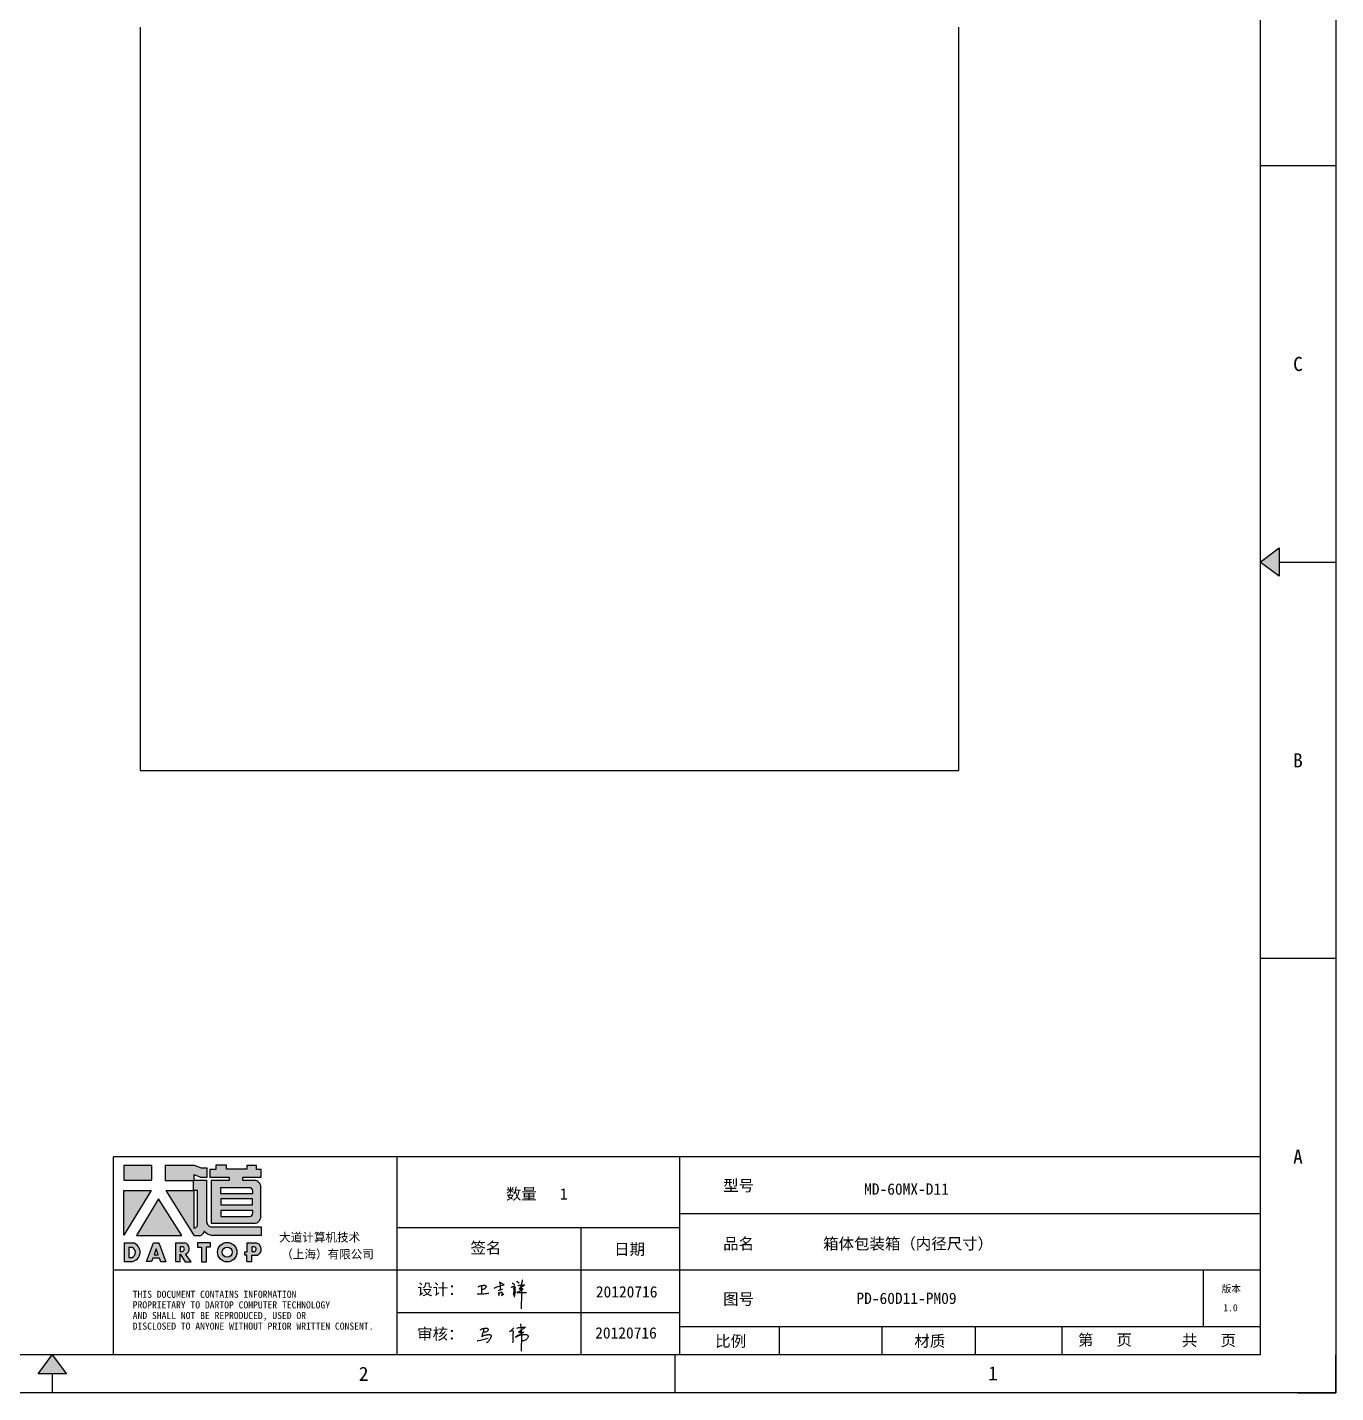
# Model space of a CAD drawing. Header units: millimetres. Extents: x -30327 to 34858, y 4015 to 75103.
# Drawn here: x 9 to 4534, y 4015 to 8736 of the extents above; entities that cross this region are included whole.
import ezdxf
from ezdxf.enums import TextEntityAlignment as Align

# ---------------------------------------------------------------- set-up
doc = ezdxf.new("R2010")
doc.units = ezdxf.units.MM
doc.linetypes.add('DOT', pattern=[0.25, 0, -0.25])
doc.layers.add('4', color=7, linetype='Continuous')
doc.layers.add('print', color=30, linetype='Continuous')
doc.styles.add('Dartop', font='')
doc.styles.add('hzHT', font='simhei.ttf')
doc.styles.get('Dartop').set_extended_font_data('FangSong_GB2312')

# ---------------------------------------------------------------- blocks, each defined once
blk = doc.blocks.new('*U748')
at = {"color": 254, "linetype": 'Continuous', "extrusion": (0, 0, -1)}
for points in [[(-17, 0.333), (-16.812, 0.25), (-17, 0.5)], [(-17, 0.333), (-17, 0.5), (-17.188, 0.25)], [(-17, 0.333), (-17.188, 0.25), (-16.812, 0.25)]]:
    blk.add_solid(points, dxfattribs=at)
blk = doc.blocks.new('*U747')
at = {"color": 254, "linetype": 'Continuous', "extrusion": (0, 0, -1)}
for points in [[(-33.167, 11), (-33, 11), (-33.25, 11.188)], [(-33.167, 11), (-33.25, 11.188), (-33.25, 10.812)], [(-33.167, 11), (-33.25, 10.812), (-33, 11)]]:
    blk.add_solid(points, dxfattribs=at)
blk = doc.blocks.new('dadao')
for p, q in [((48, 19.2), (44.9, 10.4)), ((44.9, 10.4), (51.2, 10.4)), ((51.2, 10.4), (48, 19.2))]:
    blk.add_line(p, q)
for points in [[(41.8, 121.6), (41.8, 143.7), (-0.4, 143.7), (-0.4, 121.6), (41.8, 121.6)], [(104.8, 122), (104.8, 130.3), (114.1, 126.3), (124.2, 126.3), (124.2, 139.6), (115.9, 139.6), (105.1, 143.9), (61.5, 143.9)], [(61.7, 144), (61.7, 121.3), (103.9, 121.3)], [(113.4, 38.7), (105.1, 38.7), (63, 106.5), (103.9, 106.5), (103.9, 120.9), (103.9, 121.3)], [(109.7, 53.6), (109.7, 106.2), (104.3, 106.2), (104.3, 50.4), (106.6, 50.4)], [(144.6, 94.4), (144.6, 84.8), (192, 84.8), (192, 94.1), (144.9, 94.1)], [(120.2, 45), (119.5, 45), (119.5, 44.6)], [(0, 28), (0, 0), (11.8, 0)], [(0.1, 28), (14, 28)], [(7.1, 21.8), (7.1, 6.1), (12, 6.1)], [(7.1, 21.8), (11.4, 21.8)], [(76.8, 28.2), (76.8, 0), (84.1, 0), (84.1, 11.1), (91.6, -0.1), (100.3, -0.1), (91.7, 11.1)], [(76.8, 28.2), (90.6, 28.2)], [(84, 22.7), (84, 15.3), (87.2, 15.3)], [(84, 22.7), (87.3, 22.7)], [(183.7, 0), (183.7, 9.6), (180.6, 9.6), (180.6, 14.9), (183.8, 14.9), (183.8, 28.1), (196.1, 28.1), (196.5, 28.1)], [(194.9, 22.3), (190.8, 22.3), (190.8, 15), (194.4, 15)], [(183.7, 0), (190.9, 0), (190.9, 9.6), (198.8, 9.6)]]:
    blk.add_lwpolyline(points)
blk.add_lwpolyline([(137.1, 144.2), (137.1, 137.9), (128.3, 137.9), (128.3, 126.5), (157.3, 126.5), (157.3, 121.5), (130.3, 121.5), (130.3, 57.5), (194.4, 57.5, 0.414214), (204.4, 67.5), (204.4, 111.3, 0.414214), (194.4, 121.3), (177.5, 121.3), (177.5, 126.3), (204.7, 126.3), (204.7, 137.7), (198.2, 137.7), (198.2, 143.9), (183.3, 143.9), (183.3, 138), (153, 138), (153, 144.2), (137.1, 144.2)], format="xyb", close=True)
for points in [[(-0.3, 106.2), (40.4, 106.2), (-0.3, 39.7), (-0.3, 106.2)], [(51.7, 94.1), (18.4, 39.3), (86.2, 39.3)], [(43.8, 28.2), (51.8, 28.2), (62.6, -0.1), (55, -0.1), (53.2, 5), (42.9, 5), (41.1, 0), (33.6, 0)], [(110, 28.1), (110, 21.9), (116, 21.9), (116, -0.1), (123.2, -0.1), (123.2, 22), (129.2, 22), (129.2, 28.1), (110, 28.1)]]:
    blk.add_lwpolyline(points, close=True)
for points in [[(104.8, 122), (123.4, 122), (123.4, 60, 0.414214), (131.4, 52), (204.8, 52), (204.8, 39.1), (131.7, 39.1)], [(144.3, 110.8), (144.3, 101.8), (192.3, 101.8), (192.3, 105.5, 0.414214), (187.3, 110.5), (144.3, 110.5)], [(144.6, 77), (144.6, 67.5), (187.6, 67.5, 0.414214), (192.6, 72.5), (192.6, 76.4), (144.6, 76.4)]]:
    blk.add_lwpolyline(points, format="xyb")
for radius in [14.5, 7.44]:
    blk.add_circle((154.2, 14.2), radius)
for centre, radius, start, end in [((99.2, 60.7), 12.6, 305.6399, 325.969), ((111.6, 46.7), 8.19, 282.9811, 347.6627), ((136, 61.7), 22.9, 226.7358, 259.3209), ((8.5, 13.9), 8.49, 294.2143, 69.7177), ((9.6, 14.2), 14.4, 278.6604, 72.3203), ((86.4, 19), 3.8, 282.527, 76.7196), ((88.6, 19.4), 8.95, 290.6073, 77.2124), ((193.7, 18.7), 3.8, 280.9891, 72.5513), ((195.7, 18.6), 9.51, 288.8959, 85.2442)]:
    blk.add_arc(centre, radius, start, end)
blk = doc.blocks.new('h')
for p, q in [((20773.3, -2331.8), (20775.3, -2338.7)), ((20789.1, -2340.9), (20773.5, -2331.9)), ((20775.3, -2338.7), (20775.6, -2351.2)), ((20845.7, -2343.5), (20848.4, -2353)), ((20768.1, -2360.9), (20773, -2359.1)), ((20769.5, -2366.9), (20769.8, -2370.6)), ((20769.8, -2370.6), (20770.9, -2378)), ((20770.9, -2378), (20771.5, -2370.6)), ((20772.4, -2369.3), (20774.9, -2367.8)), ((20773, -2359.1), (20784.1, -2355.2)), ((20775.6, -2351.2), (20775.5, -2357.3)), ((20782.2, -2369.2), (20780, -2377.1)), ((20780, -2377.1), (20788.3, -2371.3)), ((20780.1, -2366.4), (20780.8, -2366.4)), ((20781.9, -2367.4), (20782.2, -2369.2)), ((20848.9, -2370.3), (20847.9, -2424)), ((20848.4, -2353), (20848.9, -2370.3))]:
    blk.add_line(p, q)
for points in [[(20699.1, -2348.2, -0.029745), (20704.6, -2345.4, -0.046842), (20708.4, -2344.2, -0.00919), (20714.3, -2343, -0.018517), (20717.2, -2342.5, -0.037841), (20720.3, -2342.4, -0.039541), (20723.2, -2342.8, -0.149785), (20726, -2344.3, -0.204935), (20726.9, -2346.6, -0.074872), (20726.5, -2348.3, -0.061615), (20725.6, -2350.3, -0.034204), (20723.8, -2352.6, -0.045776), (20722.3, -2354.1, -0.054985), (20720.4, -2355.3, -0.036348), (20717.3, -2356.5, -0.067752), (20715.7, -2356.8, -0.043553), (20713.2, -2356.7)], [(20755, -2351.9, -0.024077), (20759.9, -2350.1, -0.013147), (20768.7, -2346.5, -0.00522), (20775.4, -2344.1, -0.018517), (20777.3, -2343.4, -0.008274), (20786.3, -2341, -0.039541), (20788.3, -2340.8, -0.079216), (20789.4, -2341, -0.204935)], [(20813.5, -2350.1, 0.007348), (20815.9, -2348.7, 0.008421), (20818, -2347.3, 0.009459), (20819.7, -2346.2, -0.016325), (20820.7, -2345.5, -0.173771), (20821.8, -2345.3, -0.085159), (20823.9, -2346, -0.125883), (20826, -2347.9, -0.160659), (20826.6, -2350.1, -0.010447), (20826.5, -2352.3, -0.008247), (20826.2, -2355.1, -0.002698), (20825.3, -2374, 0.001562), (20823.9, -2383.7, 0.016137)], [(20816.8, -2335, -0.053561), (20819.6, -2336.1, -0.075272), (20821.3, -2337.3, -0.005295), (20822.5, -2338.5, -0.009337), (20823.1, -2339.1, -0.026146), (20823.7, -2339.8, -0.016644), (20824.5, -2340.9)], [(20832.1, -2329.2, -0.053561), (20834.9, -2330.3, -0.075272), (20836.7, -2331.5, -0.005295), (20837.8, -2332.6, -0.009337), (20838.5, -2333.3, -0.026146), (20839, -2334, -0.016644), (20839.8, -2335.1)], [(20836, -2343.7, -0.02797), (20842.1, -2342.6, -0.048868), (20845.6, -2342.2, -0.00919), (20851.1, -2341.4, -0.018517), (20853.9, -2341.1, -0.037841), (20856.7, -2341.2, -0.039541), (20859.4, -2341.6, -0.018282), (20840.6, -2354.7, -0.000937)], [(20847.6, -2340.2, 0.021784), (20849.6, -2335.9, 0.028296), (20850.8, -2332.4, 0.008136), (20851.9, -2328.2, 0.028913), (20852.2, -2327, 0.08193), (20852.1, -2325.9, 0.075058), (20851.7, -2324.7, 0.275043)], [(20696.6, -2372.4, 0.002073), (20710.6, -2371.9, 0.016137), (20719.6, -2371.3, 0.008314), (20736.9, -2369.3)]]:
    blk.add_lwpolyline(points, format="xyb")
for points in [[(20711.3, -2343.5), (20711.3, -2343.5), (20711.5, -2355.8), (20710.7, -2368), (20710.6, -2371.9)], [(20821.5, -2350.6), (20822.4, -2359.2), (20822.2, -2364.9), (20821.7, -2369), (20821.3, -2376.3), (20823.6, -2368.5), (20827.2, -2366.3), (20829.5, -2366.3)], [(20840.6, -2354.7), (20850, -2354.7), (20855, -2354.3), (20845.9, -2361.1), (20840.5, -2364), (20833, -2367.5), (20863.2, -2367.4), (20865.9, -2367.3)]]:
    blk.add_lwpolyline(points)
for centre, radius, start, end in [((20773.7, -2371.2), 2.3, 121.9907, 163.6016), ((20787.5, -2406), 40.3, 100.6183, 108.2482), ((20780.8, -2367.6), 1.15, 9.4675, 90)]:
    blk.add_arc(centre, radius, start, end)

msp = doc.modelspace()

# ---------------------------------------------------------------- hatches: boundary and pattern name
for points in [[(440.383, 4800.5067), (342.7464, 4800.5067), (342.7464, 4749.495), (440.383, 4749.495)], [(437.2397, 4713.8036), (343.0079, 4713.8036), (343.0079, 4559.9483)], [(463.3611, 4685.8831), (386.3301, 4558.9235), (543.1843, 4558.9235)], [(642.7803, 4532.9464), (598.2031, 4532.9464), (598.2031, 4518.8039), (612.1115, 4518.8039), (612.1115, 4467.8409), (628.764, 4467.8409), (628.764, 4518.8377), (642.7803, 4518.8377)]]:
    msp.add_hatch(color=0).paths.add_polyline_path(points)
h = msp.add_hatch(color=0)
h.paths.add_polyline_path([(586.2931, 4769.5047), (607.8417, 4760.1955), (631.1387, 4760.1955), (631.1387, 4791.0297), (611.9188, 4791.0297), (586.8758, 4800.9198), (486.5181, 4800.9198), (486.5181, 4748.7721), (584.1639, 4748.7721), (584.1639, 4747.7174), (584.1639, 4714.3876), (489.4755, 4714.3876), (586.8689, 4557.6493), (606.1548, 4557.6493, 0.279374822), (620.2336, 4571.3399), (620.2336, 4572.0619), (621.9344, 4572.0619, 0.143145365), (648.4855, 4558.5501), (817.7232, 4558.5501), (817.7232, 4588.276), (647.7647, 4588.276, -0.414213562), (629.2527, 4606.788), (629.2527, 4750.4196), (586.2931, 4750.4196)])
h.paths.add_polyline_path([(585.1482, 4713.7212), (597.5561, 4713.7192), (597.5561, 4592.0684, -0.088935736), (590.3655, 4584.6731), (585.1046, 4584.6731)], flags=16)
h = msp.add_hatch(color=0)
h.paths.add_polyline_path([(817.4318, 4786.7128), (802.3739, 4786.7128), (802.3739, 4801.037), (767.9562, 4801.037), (767.9562, 4787.4288), (697.689, 4787.4288), (697.689, 4801.753), (660.8874, 4801.753), (660.8874, 4787.1637), (640.5525, 4787.1637), (640.5525, 4760.7566), (707.658, 4760.7566), (707.658, 4749.0769), (645.1274, 4749.0769), (645.1274, 4601.2049), (793.5737, 4601.2049, 0.414213562), (816.7137, 4624.3449), (816.7137, 4725.6112, 0.414213562), (793.5737, 4748.7512), (754.3322, 4748.7512), (754.3322, 4760.2114), (817.4318, 4760.2114)])
h.paths.add_polyline_path([(777.18, 4723.6828, -0.414213562), (788.75, 4712.1128), (788.75, 4703.6275), (677.611, 4703.6275), (677.611, 4723.6828)], flags=16)
h.paths.add_polyline_path([(788.0319, 4685.7212), (788.0319, 4664.2339), (678.3292, 4664.2339), (678.3292, 4685.7212)], flags=16)
h.paths.add_polyline_path([(789.4658, 4644.8956), (789.4658, 4635.6943, -0.414213562), (777.8958, 4624.1243), (678.3292, 4624.1243), (678.3292, 4644.8956)], flags=16)
h = msp.add_hatch(color=0)
h.paths.add_polyline_path([(376.0283, 4532.714), (343.7008, 4532.714), (343.7008, 4468.0345), (370.927, 4468.0345, 0.793015906)])
h.paths.add_polyline_path([(371.4065, 4482.1989), (360.1032, 4482.1989), (360.1032, 4518.5497), (370.1587, 4518.5497, -0.67136089)], flags=16)
h = msp.add_hatch(color=0)
h.paths.add_polyline_path([(463.6043, 4533.2463), (445.1553, 4533.2463), (421.4293, 4467.965), (438.9054, 4467.965), (443.0169, 4479.5344), (466.6925, 4479.5344), (470.8935, 4467.825), (488.5096, 4467.825)])
h.paths.add_polyline_path([(462.168, 4492.0046), (447.5001, 4492.0046), (454.6998, 4512.5177)], flags=16)
h = msp.add_hatch(color=0)
h.paths.add_polyline_path([(553.2813, 4533.2006), (521.4865, 4533.2006), (521.4865, 4467.9293), (538.2881, 4467.9293), (538.2881, 4493.805), (555.5578, 4467.6959), (575.8606, 4467.6959), (555.9851, 4493.6409, 0.744054942)])
h.paths.add_polyline_path([(538.1344, 4503.4657), (538.1344, 4520.6064), (545.6446, 4520.6064, -0.796808968), (545.5319, 4503.4657)], flags=16)
h = msp.add_hatch(color=0)
h.paths.add_polyline_path([(667.0133, 4500.7993, 1), (734.0364, 4500.7993, 1)])
h.paths.add_polyline_path([(717.7409, 4500.7993, -1), (683.3087, 4500.7993, -1)], flags=16)
h = msp.add_hatch(color=0)
h.paths.add_polyline_path([(798.3225, 4533.0457), (797.3607, 4533.0457), (769.0162, 4533.0457), (769.0162, 4502.5839), (761.4952, 4502.5839), (761.4952, 4490.219), (768.8946, 4490.219), (768.8946, 4468.0435), (785.4415, 4468.0435), (785.4415, 4490.3054), (803.6234, 4490.3054, 0.812303812)])
h.paths.add_polyline_path([(785.196, 4502.6683), (785.196, 4519.7066), (794.6123, 4519.7066, -0.778213434), (793.6508, 4502.6683)], flags=16)

# ---------------------------------------------------------------- linework, layer by layer
at = {"color": 0}
for p, q in [((4272.6153, 9627.9192), (4272.6153, 4145.5209)), ((399.5176, 8736.0198), (399.5176, 6166.6816)), ((3228.9488, 8736.0198), (3228.9488, 6166.6816)), ((4533.6819, 8257.3196), (4272.6153, 8257.3196)), ((4337.8819, 6886.72), (4533.6819, 6886.72)), ((399.5176, 6166.6816), (3228.9488, 6166.6816)), ((4533.6819, 5516.1205), (4272.6153, 5516.1205)), ((4272.6153, 4830.8207), (307.6665, 4830.8207)), ((307.6665, 4145.5209), (307.6665, 4830.8207)), ((1286.6662, 4830.8207), (1286.6662, 4145.5209)), ((2265.6659, 4145.5209), (2265.6659, 4830.8207)), ((2265.6659, 4635.0207), (4272.6153, 4635.0207)), ((1286.6662, 4586.0708), (2265.6659, 4586.0708)), ((1923.016, 4586.0708), (1923.016, 4145.5209)), ((307.6665, 4439.2208), (1286.6662, 4439.2208)), ((1286.6662, 4439.2208), (4272.6153, 4439.2208)), ((4076.8153, 4243.4209), (4076.8153, 4439.2208)), ((1286.6662, 4292.3708), (2265.6659, 4292.3708)), ((2265.6659, 4243.4209), (4272.6153, 4243.4209)), ((2610.1027, 4145.5209), (2610.1027, 4243.4209)), ((2965.0671, 4145.5209), (2965.0671, 4243.4209)), ((3287.762, 4145.5209), (3287.762, 4243.4209)), ((3587.3155, 4145.5209), (3587.3155, 4243.4209)), ((4272.6153, 4145.5209), (-3497.9035, 4145.5209)), ((2249.3492, 4014.9876), (2249.3492, 4145.5209)), ((4533.6819, 4014.9876), (4533.6819, 4145.5209)), ((95.5499, 4080.2542), (95.5499, 4014.9876)), ((4403.1486, 4014.9876), (4533.6819, 4014.9876))]:
    msp.add_line(p, q, dxfattribs=at)
at = {"color": 0, "linetype": 'DOT'}
for p, q in [((4533.6819, 9627.9192), (4533.6819, 4145.5209)), ((4403.1486, 4014.9876), (-3758.9701, 4014.9876))]:
    msp.add_line(p, q, dxfattribs=at)
for p, q in [((1714.4678, 4252.9927), (1717.2771, 4229.5296)), ((1707.1042, 4212.4797), (1697.4846, 4207.2731)), ((1714.027, 4216.1775), (1707.1042, 4212.4797)), ((1707.5008, 4223.9627), (1719.7322, 4223.9627)), ((1726.2551, 4224.5554), (1714.027, 4216.1775)), ((1717.7333, 4212.2058), (1716.6959, 4158.2948)), ((1717.2771, 4229.5296), (1717.7333, 4212.2058)), ((1719.7322, 4223.9627), (1726.2551, 4224.5554))]:
    msp.add_line(p, q)
at = {"color": 0}
for points in [[(4272.6153, 6886.72), (4337.8819, 6935.67), (4337.8819, 6837.77), (4272.6153, 6886.72)], [(95.5499, 4145.5209), (144.4999, 4080.2542), (46.5999, 4080.2542), (95.5499, 4145.5209)]]:
    msp.add_lwpolyline(points, close=True, dxfattribs=at)
for points in [[(1575.2293, 4232.4265, -0.029745025), (1580.8264, 4235.2305, -0.046842152), (1584.6155, 4236.4499, -0.009190246), (1590.5282, 4237.6444, -0.01851715), (1593.4918, 4238.074, -0.037840637), (1596.5506, 4238.1696, -0.039541258), (1599.4574, 4237.809, -0.149785186), (1602.2967, 4236.2586, -0.204935242), (1603.1666, 4234.0114, -0.074871706), (1602.8358, 4232.2381, -0.061614645), (1601.8705, 4230.2745, -0.034203896), (1600.1197, 4227.9638, -0.045775869), (1598.5518, 4226.4661, -0.054985007), (1596.6571, 4225.275, -0.036347913), (1593.5167, 4224.0255, -0.067752062), (1591.9441, 4223.7544, -0.043553369), (1589.4716, 4223.8822)], [(1697.4846, 4207.2731, -0.029745025), (1706.2161, 4211.6474, -0.046842152), (1712.1271, 4213.5496, -0.009190246), (1721.3508, 4215.4131, -0.01851715), (1725.974, 4216.0832, -0.037840637), (1730.7458, 4216.2324, -0.039541258), (1735.2804, 4215.6699, -0.149785186), (1739.7096, 4213.2511, -0.204935242), (1741.0667, 4209.7455, -0.074871706), (1740.5507, 4206.9792, -0.061614645), (1739.0447, 4203.9161, -0.034203896), (1736.3135, 4200.3113, -0.045775869), (1733.8677, 4197.9748, -0.054985007), (1730.9118, 4196.1168, -0.036347913), (1726.0128, 4194.1676, -0.067752062), (1723.5596, 4193.7447, -0.043553369), (1719.7025, 4193.9441)], [(1701.4957, 4238.3939, -0.027970257), (1709.4046, 4239.8544, -0.048867879), (1713.9879, 4240.3432, -0.009190246), (1721.1965, 4241.4105, -0.01851715), (1724.799, 4241.7414, -0.037840637), (1728.4952, 4241.6634, -0.039541258), (1731.9792, 4241.0445, -0.018281889), (1707.5008, 4223.9627, -0.000936898)]]:
    msp.add_lwpolyline(points, format="xyb")
msp.add_lwpolyline([(1587.5664, 4237.0743), (1587.5664, 4237.0743), (1585.6959, 4225.6049), (1582.615, 4214.8199), (1580.6015, 4208.2014)])
for centre, radius, start, end in [((1106.0103, 6060.7001), 1922.2135, 283.9189497, 284.9715122), ((1612.2155, 4153.4829), 63.1946, 113.2024487, 120.0174969), ((1597.3838, 4188.0839), 25.5488, 102.4748599, 113.2024487), ((1634.4028, 4020.7542), 196.9245, 100.3686699, 102.4748599), ((1607.695, 4166.7232), 48.5322, 96.1253366, 100.3686699), ((1605.109, 4190.8202), 24.2969, 87.4570373, 96.1253366), ((1605.1995, 4192.8574), 22.2577, 78.3995671, 87.4570373), ((1608.343, 4208.1711), 6.6247, 44.3246545, 78.3995671), ((1606.4012, 4204.7165), 4.8844, 319.5730733, 337.4854902), ((1592.9468, 4215.4681), 21.9569, 324.9106662, 333.3484292), ((1603.6259, 4211.4797), 10.6939, 326.7678104, 340.871018), ((1610.4528, 4210.2316), 3.6756, 357.9983926, 44.3246545), ((1606.8623, 4210.3571), 7.2683, 340.871018, 357.9983926), ((1629.8059, 4310.0755), 96.6509, 299.2654637, 300.9494997), ((1848.7693, 3499.9172), 746.2802, 102.4659195, 103.2052997), ((1340.2039, 4586.4188), 494.1439, 313.3661321, 315.2960836), ((1687.7493, 4225.4447), 3.1597, 52.3757453, 91.2911591), ((-1091.4968, 4315.0882), 2782.9228, 357.5656636, 358.0572778), ((1686.6658, 4225.9378), 3.6212, 357.1968277, 33.7051787), ((1605.1624, 4231.2726), 85.3159, 352.9125461, 354.8026838), ((1637.1672, 4228.3614), 53.179, 354.8026838, 357.1968277), ((1560.9116, 4214.2143), 20.6875, 281.0769825, 291.2126318), ((1593.2683, 4204.527), 16.2964, 283.8162542, 294.0305093), ((1596.7469, 4196.4655), 7.5178, 294.8364282, 309.9011343), ((1496.5334, 4288.9218), 143.8069, 316.9195625, 320.5886599), ((1578.023, 4219.0643), 36.5644, 324.0948076, 331.3783566), ((3248.4538, 3961.3103), 1577.2311, 171.4101732, 171.7680832)]:
    msp.add_arc(centre, radius, start, end)
at = {"layer": 'print'}
msp.add_lwpolyline([(-3758.9701, 9758.4524), (4533.6819, 9758.4524), (4533.6819, 4014.9876), (-3758.9701, 4014.9876)], close=True, dxfattribs=at)

# ---------------------------------------------------------------- block references
at = {"color": 0, "linetype": 'Continuous', "xscale": 261.0665840759379, "yscale": 261.0665840778707, "zscale": 261.0665840778733}
for name in ['*U747', '*U748']:
    msp.add_blockref(name, (-4342.582, 4014.9876), dxfattribs=at)
at = {"color": 0}
for name, p, xscale, yscale, zscale in [('dadao', (343.7008, 4468.0345), 2.313999267765167, 2.313999267941487, 2.313999267962967), ('h', (-19215.4706, 6738.3213), 1.004064361724714, 1.004064361729594, 1.004064361729229)]:
    msp.add_blockref(name, p, dxfattribs=dict(at, xscale=xscale, yscale=yscale, zscale=zscale))

# ---------------------------------------------------------------- texts
for s, height, style, p in [('C', 48.95, 'Dartop', (4403.1486, 7572.0198)), ('B', 48.95, 'Dartop', (4403.1486, 6201.4202)), ('A', 48.95, 'Dartop', (4403.1486, 4830.8207)), ('数量   1', 39.15999, 'hzHT', (1770.9016, 4702.4549)), ('型号', 39.15999, 'hzHT', (2468.8361, 4731.2108)), ('MD-60MX-D11', 39.159988, 'hzHT', (3049.5524, 4719.2031)), ('签名', 39.15999, 'hzHT', (1594.9932, 4515.8328)), ('日期', 39.15999, 'hzHT', (2091.8868, 4511.0137)), ('品名', 39.15999, 'hzHT', (2468.8361, 4530.1797)), ('箱体包装箱（内径尺寸）', 39.159988, 'hzHT', (3055.0268, 4530.1797)), ('20120716', 39.15999, 'hzHT', (2081.8361, 4363.7921)), ('图号', 39.15999, 'hzHT', (2468.8361, 4338.7709)), ('PD-60D11-PM09', 39.159988, 'hzHT', (3049.5524, 4341.326)), ('版本', 24.47499, 'hzHT', (4172.8293, 4374.2449)), ('1.0', 24.47499, 'Dartop', (4169.8852, 4308.8347)), ('20120716', 39.15999, 'hzHT', (2079.5041, 4221.7002)), ('比例', 39.15999, 'hzHT', (2441.5312, 4193.4515)), ('材质', 39.15999, 'hzHT', (3130.03, 4193.4515)), ('第   页', 39.15999, 'hzHT', (3735.8056, 4197.5131)), ('共   页', 39.15999, 'hzHT', (4095.5238, 4196.087)), ('2', 48.95, 'Dartop', (1172.4496, 4080.2542)), ('1', 48.95, 'Dartop', (3348.5612, 4081.8068))]:
    msp.add_text(s, height=height, dxfattribs=dict(at, style=style)).set_placement(p, align=Align.MIDDLE_CENTER)
at = {"color": 0, "style": 'hzHT'}
for s, height, p in [('设计：', 39.15999, (1357.7682, 4352.679)), ('THIS DOCUMENT CONTAINS INFORMATION', 24.474992, (373.7439, 4343.0361)), ('PROPRIETARY TO DARTOP COMPUTER TECHNOLOGY', 24.474992, (373.7439, 4306.3236)), ('AND SHALL NOT BE REPRODUCED, USED OR', 24.474992, (373.7439, 4269.6111)), ('DISCLOSED TO ANYONE WITHOUT PRIOR WRITTEN CONSENT.', 24.474992, (373.7439, 4232.8986)), ('审核：', 39.15999, (1357.1855, 4198.4726))]:
    msp.add_text(s, height=height, dxfattribs=at).set_placement(p)
at = {"layer": '4', "color": 0, "style": 'hzHT'}
for s, p in [('大道计算机技术', (879.9537, 4537.4352)), ('（上海）有限公司', (887.3438, 4478.8986))]:
    msp.add_text(s, height=29.36999, dxfattribs=at).set_placement(p)

doc.saveas('drawing.dxf')
